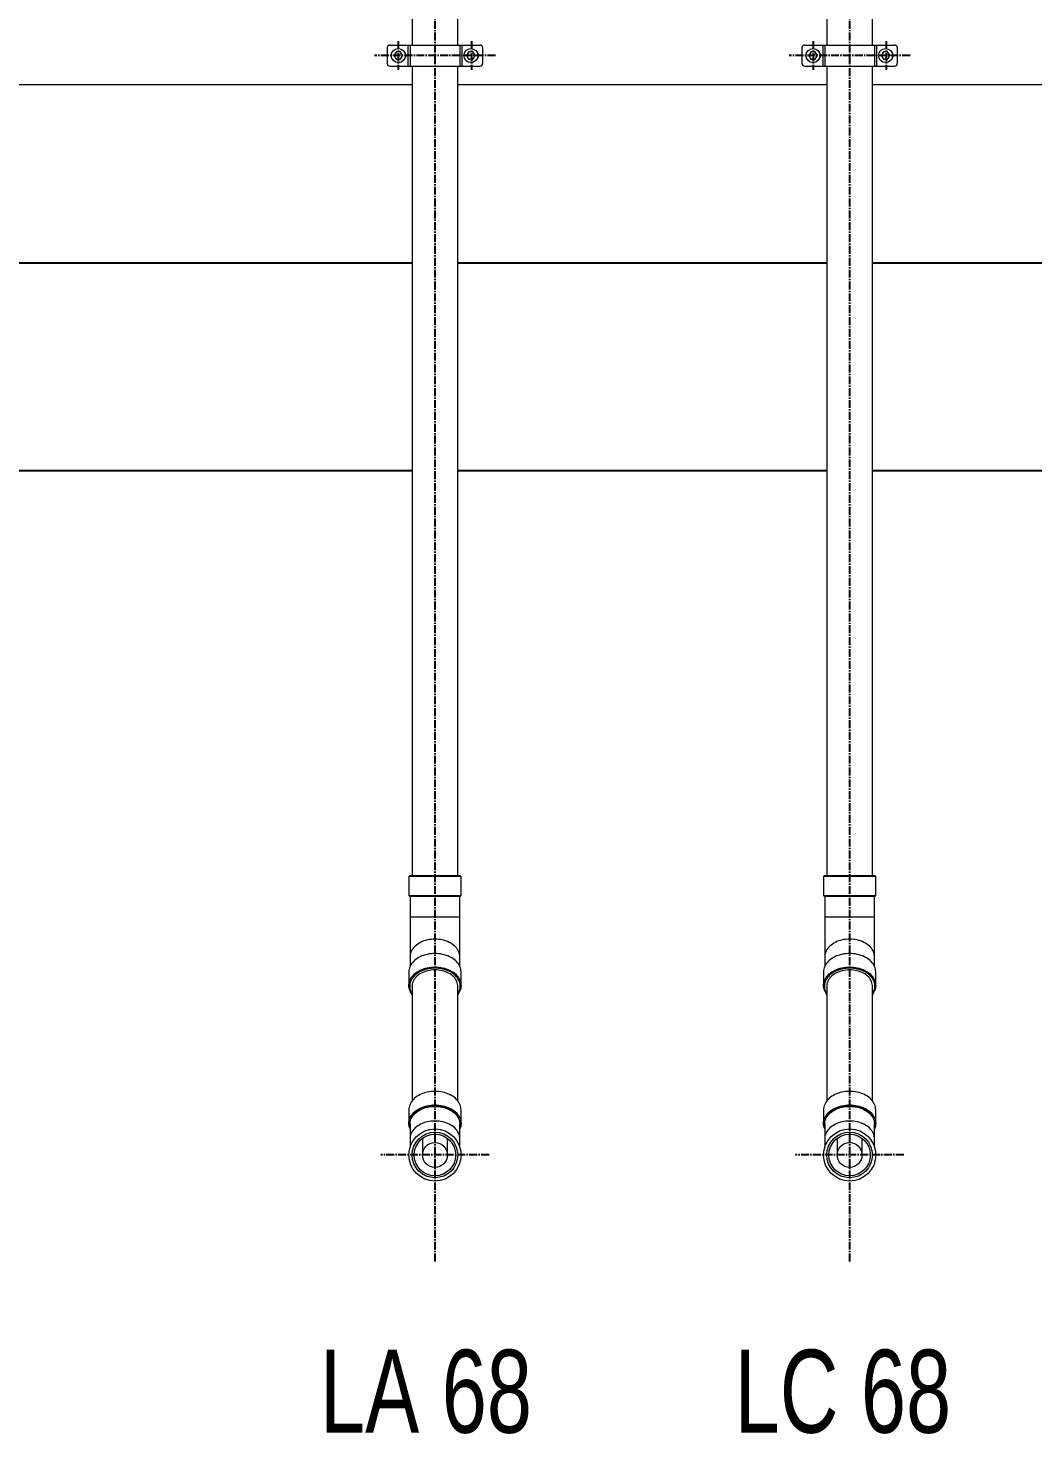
# Model space of a CAD drawing. Header units: millimetres. Extents: x 1587714 to 3094800, y -694377 to -413614.
# Drawn here: x 2029101 to 2031524, y -561553 to -558164 of the extents above; entities that cross this region are included whole.
import ezdxf

# ---------------------------------------------------------------- set-up
doc = ezdxf.new("R2010")
doc.units = ezdxf.units.MM
doc.linetypes.add('CENTER2', pattern=[28.575, 19.05, -3.175, 3.175, -3.175])
for name, color, linetype in [('0_EJES', 1, 'CENTER2'), ('Layer2', 2, 'Continuous'), ('M0_EQUIPOS', 7, 'Continuous'), ('M2_PLBULONES', 2, 'Continuous'), ('Textos catenaria', 7, 'Continuous')]:
    doc.layers.add(name, color=color, linetype=linetype)
doc.styles.add('ROMANS', font='arial.ttf', dxfattribs={"width": 0.7})

msp = doc.modelspace()

# ---------------------------------------------------------------- linework, layer by layer
at = {"color": 6, "linetype": 'Continuous', "ltscale": 0.05}
for p, q in [((2028056.6802, -558729.8222), (2030026.6801, -558729.8222)), ((2030136.6802, -558729.8222), (2031026.6801, -558729.8222)), ((2031137.082, -558729.8222), (2032792.082, -558729.8222))]:
    msp.add_line(p, q, dxfattribs=at)
at = {"layer": '0_EJES'}
for p, q in [((2030082.082, -561136.8825), (2030082.082, -551102.9118)), ((2031082.082, -561136.8825), (2031082.082, -551102.9118)), ((2029993.3541, -558195.4299), (2029993.3541, -558264.2143)), ((2030170.0061, -558195.4299), (2030170.0061, -558264.2143)), ((2030993.3541, -558195.4299), (2030993.3541, -558264.2143)), ((2031170.0061, -558195.4299), (2031170.0061, -558264.2143)), ((2030227.4554, -558229.8221), (2029935.9049, -558229.8221)), ((2031227.4554, -558229.8221), (2030935.9049, -558229.8221)), ((2030212.0734, -560880.2283), (2029951.2868, -560880.2283)), ((2031212.0734, -560880.2283), (2030951.2868, -560880.2283))]:
    msp.add_line(p, q, dxfattribs=at)
at = {"layer": 'Layer2', "color": 3, "linetype": 'Continuous'}
for p, q in [((2028056.6802, -559229.8222), (2030026.6801, -559229.8222)), ((2030136.6802, -559229.8222), (2031026.6801, -559229.8222)), ((2031137.082, -559229.8222), (2032792.082, -559229.8222))]:
    msp.add_line(p, q, dxfattribs=at)
at = {"layer": 'M0_EQUIPOS', "color": 7, "linetype": 'Continuous', "lineweight": 15}
for p, q in [((2030026.6801, -556255.2222), (2030026.6801, -558204.4223)), ((2030136.6802, -558204.4223), (2030136.6802, -556255.2222)), ((2031026.6801, -556255.2222), (2031026.6801, -558204.4223)), ((2031136.6802, -558204.4223), (2031136.6802, -556255.2222)), ((2030026.6801, -558255.2222), (2030026.6801, -560206.8223)), ((2030136.6802, -560206.8223), (2030136.6802, -558255.2222)), ((2031026.6801, -558255.2222), (2031026.6801, -560206.8223)), ((2031136.6802, -560206.8223), (2031136.6802, -558255.2222)), ((2030020.7801, -560206.8223), (2030018.7803, -560208.8221)), ((2030081.6799, -560208.8221), (2030018.7803, -560208.8221)), ((2030018.7803, -560208.8221), (2030018.7803, -560254.8221)), ((2030020.7801, -560206.8223), (2030081.6799, -560206.8223)), ((2030081.6799, -560206.8223), (2030142.5801, -560206.8223)), ((2030144.5799, -560208.8221), (2030081.6799, -560208.8221)), ((2030144.5799, -560208.8221), (2030142.5801, -560206.8223)), ((2030144.5799, -560254.8221), (2030144.5799, -560208.8221)), ((2031020.7801, -560206.8223), (2031018.7803, -560208.8221)), ((2031018.7803, -560208.8221), (2031018.7803, -560254.8221)), ((2031081.6799, -560208.8221), (2031018.7803, -560208.8221)), ((2031020.7801, -560206.8223), (2031081.6799, -560206.8223)), ((2031081.6799, -560206.8223), (2031142.5801, -560206.8223)), ((2031144.5799, -560208.8221), (2031081.6799, -560208.8221)), ((2031144.5799, -560208.8221), (2031142.5801, -560206.8223)), ((2031144.5799, -560254.8221), (2031144.5799, -560208.8221)), ((2030018.7803, -560254.8221), (2030144.5799, -560254.8221)), ((2030018.7803, -560254.8221), (2030020.7801, -560256.822)), ((2030142.5801, -560256.822), (2030020.7801, -560256.822)), ((2030021.7801, -560256.822), (2030021.7801, -560306.8222)), ((2030141.5802, -560306.8222), (2030141.5802, -560256.822)), ((2030142.5801, -560256.822), (2030144.5799, -560254.8221)), ((2031018.7803, -560254.8221), (2031020.7801, -560256.822)), ((2031018.7803, -560254.8221), (2031144.5799, -560254.8221)), ((2031142.5801, -560256.822), (2031020.7801, -560256.822)), ((2031021.7801, -560256.822), (2031021.7801, -560306.8222)), ((2031141.5802, -560306.8222), (2031141.5802, -560256.822)), ((2031142.5801, -560256.822), (2031144.5799, -560254.8221)), ((2030081.6799, -560306.8222), (2030021.7801, -560306.8222)), ((2030021.7801, -560306.8222), (2030021.7801, -560402.2816)), ((2030141.5802, -560306.8222), (2030081.6799, -560306.8222)), ((2030141.5802, -560402.2816), (2030141.5802, -560306.8222)), ((2031021.7801, -560306.8222), (2031021.7801, -560402.2816)), ((2031081.6799, -560306.8222), (2031021.7801, -560306.8222)), ((2031141.5802, -560306.8222), (2031081.6799, -560306.8222)), ((2031141.5802, -560402.2816), (2031141.5802, -560306.8222)), ((2030021.7801, -560402.2816), (2030021.7801, -560425.4793)), ((2030141.5802, -560425.4793), (2030141.5802, -560402.2816)), ((2031021.7801, -560402.2816), (2031021.7801, -560425.4793)), ((2031141.5802, -560425.4793), (2031141.5802, -560402.2816)), ((2030018.7803, -560439.051), (2030018.7803, -560471.578)), ((2030144.5799, -560471.578), (2030144.5799, -560439.051)), ((2031018.7803, -560439.051), (2031018.7803, -560471.578)), ((2031144.5799, -560471.578), (2031144.5799, -560439.051)), ((2030026.6801, -560472.9923), (2030026.6801, -560749.811)), ((2030136.6802, -560749.811), (2030136.6802, -560472.9923)), ((2031026.6801, -560472.9923), (2031026.6801, -560749.811)), ((2031136.6802, -560749.811), (2031136.6802, -560472.9923)), ((2030018.7803, -560771.3913), (2030018.7803, -560803.9182)), ((2030144.5799, -560803.9182), (2030144.5799, -560771.3913)), ((2031018.7803, -560771.3913), (2031018.7803, -560803.9182)), ((2031144.5799, -560803.9182), (2031144.5799, -560771.3913)), ((2030021.7801, -560805.3325), (2030021.7801, -560840.6876)), ((2030141.5802, -560840.6876), (2030141.5802, -560805.3325)), ((2031021.7801, -560805.3325), (2031021.7801, -560840.6876)), ((2031141.5802, -560840.6876), (2031141.5802, -560805.3325)), ((2030021.7801, -560840.6876), (2030021.7801, -560861.0347)), ((2030141.5802, -560861.0347), (2030141.5802, -560840.6876)), ((2031021.7801, -560840.6876), (2031021.7801, -560861.0347)), ((2031141.5802, -560861.0347), (2031141.5802, -560840.6876))]:
    msp.add_line(p, q, dxfattribs=at)
at = {"layer": 'M0_EQUIPOS', "linetype": 'Continuous', "lineweight": 15}
for p, q in [((2029966.6801, -558210.4221), (2029966.6801, -558249.2221)), ((2029972.6802, -558204.4221), (2030016.6803, -558204.4221)), ((2030016.6803, -558204.4221), (2030016.6803, -558255.2222)), ((2030016.6803, -558204.4221), (2030021.9203, -558204.4221)), ((2030021.9203, -558204.4221), (2030021.9203, -558255.2222)), ((2030021.9203, -558204.4221), (2030141.44, -558204.4221)), ((2030141.44, -558204.4221), (2030141.44, -558255.2222)), ((2030141.44, -558204.4221), (2030146.6799, -558204.4221)), ((2030146.6799, -558204.4221), (2030146.6799, -558255.2222)), ((2030146.6799, -558204.4221), (2030190.6801, -558204.4221)), ((2030196.6801, -558210.4221), (2030196.6801, -558249.2221)), ((2030966.6801, -558210.4221), (2030966.6801, -558249.2221)), ((2030972.6802, -558204.4221), (2031016.6803, -558204.4221)), ((2031016.6803, -558204.4221), (2031021.9203, -558204.4221)), ((2031016.6803, -558204.4221), (2031016.6803, -558255.2222)), ((2031021.9203, -558204.4221), (2031141.44, -558204.4221)), ((2031021.9203, -558204.4221), (2031021.9203, -558255.2222)), ((2031141.44, -558204.4221), (2031146.6799, -558204.4221)), ((2031141.44, -558204.4221), (2031141.44, -558255.2222)), ((2031146.6799, -558204.4221), (2031190.6801, -558204.4221)), ((2031146.6799, -558204.4221), (2031146.6799, -558255.2222)), ((2031196.6801, -558210.4221), (2031196.6801, -558249.2221)), ((2029972.6802, -558255.2222), (2030016.6803, -558255.2222)), ((2030016.6803, -558255.2222), (2030021.9203, -558255.2222)), ((2030021.9203, -558255.2222), (2030141.44, -558255.2222)), ((2030141.44, -558255.2222), (2030146.6799, -558255.2222)), ((2030146.6799, -558255.2222), (2030190.6801, -558255.2222)), ((2030972.6802, -558255.2222), (2031016.6803, -558255.2222)), ((2031016.6803, -558255.2222), (2031021.9203, -558255.2222)), ((2031021.9203, -558255.2222), (2031141.44, -558255.2222)), ((2031141.44, -558255.2222), (2031146.6799, -558255.2222)), ((2031146.6799, -558255.2222), (2031190.6801, -558255.2222)), ((2028057.9079, -558299.8223), (2030026.6801, -558299.8223)), ((2030136.6802, -558299.8223), (2031027.9078, -558299.8223)), ((2031137.082, -558299.822), (2033162.9082, -558299.822)), ((2030051.6801, -560840.6914), (2030051.6921, -560840.0944)), ((2030051.6801, -560840.1035), (2030051.6801, -560840.6914)), ((2030111.6682, -560840.0944), (2030111.6801, -560840.6914)), ((2030111.6801, -560840.6914), (2030111.6801, -560840.1035)), ((2031051.6801, -560840.6914), (2031051.6921, -560840.0944)), ((2031051.6801, -560840.1035), (2031051.6801, -560840.6914)), ((2031111.6682, -560840.0944), (2031111.6801, -560840.6914)), ((2031111.6801, -560840.6914), (2031111.6801, -560840.1035))]:
    msp.add_line(p, q, dxfattribs=at)
at = {"layer": 'M0_EQUIPOS', "color": 180, "linetype": 'Continuous', "lineweight": 15}
for p, q in [((2030051.6801, -560840.6914), (2030051.6801, -560880.2322)), ((2030111.6801, -560880.2322), (2030111.6801, -560840.6914)), ((2031051.6801, -560840.6914), (2031051.6801, -560880.2322)), ((2031111.6801, -560880.2322), (2031111.6801, -560840.6914))]:
    msp.add_line(p, q, dxfattribs=at)
at = {"layer": 'M0_EQUIPOS', "color": 7, "linetype": 'Continuous', "lineweight": 15, "flags": 128}
for points in [[(2030081.6799, -560359.9256), (2030077.0946, -560360.0501), (2030072.5365, -560360.422), (2030068.0318, -560361.04), (2030063.6073, -560361.8997), (2030059.2886, -560362.9964), (2030055.1015, -560364.324), (2030051.0703, -560365.8737), (2030047.2184, -560367.6375), (2030043.5691, -560369.6045), (2030040.1435, -560371.7636), (2030036.9616, -560374.101), (2030034.0419, -560376.6044), (2030031.4022, -560379.2585), (2030029.0571, -560382.0475), (2030027.021, -560384.9553), (2030025.3058, -560387.9646), (2030023.9215, -560391.0578), (2030022.8758, -560394.2174), (2030022.1754, -560397.4241), (2030021.8239, -560400.6594), (2030021.7801, -560402.2816)], [(2030141.5802, -560402.2816), (2030141.5363, -560400.6594), (2030141.1849, -560397.4241), (2030140.4844, -560394.2174), (2030139.4387, -560391.0578), (2030138.0544, -560387.9646), (2030136.3392, -560384.9553), (2030134.3032, -560382.0475), (2030131.9581, -560379.2585), (2030129.3183, -560376.6044), (2030126.3986, -560374.101), (2030123.2167, -560371.7636), (2030119.7911, -560369.6045), (2030116.1419, -560367.6375), (2030112.29, -560365.8737), (2030108.2588, -560364.324), (2030104.0717, -560362.9964), (2030099.753, -560361.8997), (2030095.3284, -560361.04), (2030090.8237, -560360.422), (2030086.2656, -560360.0501), (2030081.6799, -560359.9256)], [(2031081.6799, -560359.9256), (2031077.0946, -560360.0501), (2031072.5365, -560360.422), (2031068.0318, -560361.04), (2031063.6073, -560361.8997), (2031059.2886, -560362.9964), (2031055.1015, -560364.324), (2031051.0703, -560365.8737), (2031047.2184, -560367.6375), (2031043.5691, -560369.6045), (2031040.1435, -560371.7636), (2031036.9616, -560374.101), (2031034.0419, -560376.6044), (2031031.4022, -560379.2585), (2031029.0571, -560382.0475), (2031027.021, -560384.9553), (2031025.3058, -560387.9646), (2031023.9215, -560391.0578), (2031022.8758, -560394.2174), (2031022.1754, -560397.4241), (2031021.8239, -560400.6594), (2031021.7801, -560402.2816)], [(2031141.5802, -560402.2816), (2031141.5363, -560400.6594), (2031141.1849, -560397.4241), (2031140.4844, -560394.2174), (2031139.4387, -560391.0578), (2031138.0544, -560387.9646), (2031136.3392, -560384.9553), (2031134.3032, -560382.0475), (2031131.9581, -560379.2585), (2031129.3183, -560376.6044), (2031126.3986, -560374.101), (2031123.2167, -560371.7636), (2031119.7911, -560369.6045), (2031116.1419, -560367.6375), (2031112.29, -560365.8737), (2031108.2588, -560364.324), (2031104.0717, -560362.9964), (2031099.753, -560361.8997), (2031095.3284, -560361.04), (2031090.8237, -560360.422), (2031086.2656, -560360.0501), (2031081.6799, -560359.9256)], [(2030081.6799, -560394.574), (2030076.9797, -560394.6985), (2030072.3053, -560395.0709), (2030067.6838, -560395.6894), (2030063.14, -560396.55), (2030058.7001, -560397.6487), (2030054.3886, -560398.9786), (2030050.2301, -560400.5331), (2030046.2471, -560402.3026), (2030042.4624, -560404.2777), (2030038.8971, -560406.4473), (2030035.5712, -560408.799), (2030032.5027, -560411.3201), (2030029.7099, -560413.9961), (2030027.207, -560416.8128), (2030025.0092, -560419.7534), (2030023.1281, -560422.8018), (2030021.5746, -560425.9413), (2030020.3572, -560429.1543), (2030019.4827, -560432.422), (2030018.9558, -560435.7275), (2030018.7803, -560439.051)], [(2030144.5799, -560439.051), (2030144.404, -560435.7275), (2030143.8776, -560432.422), (2030143.003, -560429.1543), (2030141.7857, -560425.9413), (2030140.2321, -560422.8018), (2030138.351, -560419.7534), (2030136.1533, -560416.8128), (2030133.6504, -560413.9961), (2030130.8575, -560411.3201), (2030127.7891, -560408.799), (2030124.4631, -560406.4473), (2030120.8978, -560404.2777), (2030117.1132, -560402.3026), (2030113.1302, -560400.5331), (2030108.9712, -560398.9786), (2030104.6601, -560397.6487), (2030100.2203, -560396.55), (2030095.6765, -560395.6894), (2030091.055, -560395.0709), (2030086.3805, -560394.6985), (2030081.6799, -560394.574)], [(2031081.6799, -560394.574), (2031076.9797, -560394.6985), (2031072.3053, -560395.0709), (2031067.6838, -560395.6894), (2031063.14, -560396.55), (2031058.7001, -560397.6487), (2031054.3886, -560398.9786), (2031050.2301, -560400.5331), (2031046.2471, -560402.3026), (2031042.4624, -560404.2777), (2031038.8971, -560406.4473), (2031035.5712, -560408.799), (2031032.5027, -560411.3201), (2031029.7099, -560413.9961), (2031027.207, -560416.8128), (2031025.0092, -560419.7534), (2031023.1281, -560422.8018), (2031021.5746, -560425.9413), (2031020.3572, -560429.1543), (2031019.4827, -560432.422), (2031018.9558, -560435.7275), (2031018.7803, -560439.051)], [(2031144.5799, -560439.051), (2031144.404, -560435.7275), (2031143.8776, -560432.422), (2031143.003, -560429.1543), (2031141.7857, -560425.9413), (2031140.2321, -560422.8018), (2031138.351, -560419.7534), (2031136.1533, -560416.8128), (2031133.6504, -560413.9961), (2031130.8575, -560411.3201), (2031127.7891, -560408.799), (2031124.4631, -560406.4473), (2031120.8978, -560404.2777), (2031117.1132, -560402.3026), (2031113.1302, -560400.5331), (2031108.9712, -560398.9786), (2031104.6601, -560397.6487), (2031100.2203, -560396.55), (2031095.6765, -560395.6894), (2031091.055, -560395.0709), (2031086.3805, -560394.6985), (2031081.6799, -560394.574)], [(2030026.6801, -560493.1582), (2030025.0092, -560490.8761), (2030023.1281, -560487.8272), (2030021.5746, -560484.6877), (2030020.3572, -560481.4752), (2030019.4827, -560478.207), (2030018.9558, -560474.9015), (2030018.7803, -560471.578), (2030018.9558, -560468.2544), (2030019.4827, -560464.949), (2030020.3572, -560461.6808), (2030021.5746, -560458.4683), (2030023.1281, -560455.3288), (2030025.0092, -560452.2804), (2030027.207, -560449.3397), (2030029.7099, -560446.5231), (2030032.5027, -560443.847), (2030035.5712, -560441.326), (2030038.8971, -560438.9742), (2030042.4624, -560436.8046), (2030046.2471, -560434.8296), (2030050.2301, -560433.0596), (2030054.3886, -560431.5055), (2030058.7001, -560430.1756), (2030063.14, -560429.077), (2030067.6838, -560428.2163), (2030072.3053, -560427.5979), (2030076.9797, -560427.2255), (2030081.6799, -560427.101)], [(2030081.6799, -560429.9296), (2030077.0183, -560430.056), (2030072.3839, -560430.4341), (2030067.8039, -560431.0621), (2030063.3054, -560431.9361), (2030058.9147, -560433.0515), (2030054.6575, -560434.4009), (2030050.5591, -560435.9768), (2030046.6433, -560437.7698), (2030042.933, -560439.7696), (2030039.4502, -560441.9645), (2030036.2149, -560444.3415), (2030033.2466, -560446.8864), (2030030.5629, -560449.5848), (2030028.1788, -560452.4201), (2030026.1088, -560455.3765), (2030024.3645, -560458.4364), (2030022.9569, -560461.5816), (2030021.894, -560464.7935), (2030021.1821, -560468.0537), (2030020.825, -560471.3429), (2030020.825, -560474.6417), (2030021.1821, -560477.9309), (2030021.894, -560481.191), (2030022.9569, -560484.403), (2030024.3645, -560487.5482), (2030026.1088, -560490.6081), (2030026.6801, -560491.4831)], [(2030081.6799, -560434.1014), (2030077.2544, -560434.2273), (2030072.8574, -560434.605), (2030068.5177, -560435.2316), (2030064.2634, -560436.1027), (2030060.1221, -560437.2133), (2030056.1205, -560438.5561), (2030052.2843, -560440.122), (2030048.6394, -560441.9011), (2030045.2085, -560443.8819), (2030042.0142, -560446.0515), (2030039.0769, -560448.3961), (2030036.4161, -560450.8995), (2030034.0486, -560453.5469), (2030031.9901, -560456.3202), (2030030.2544, -560459.2012), (2030028.8516, -560462.1719), (2030027.7916, -560465.2132), (2030027.0811, -560468.3045), (2030026.7249, -560471.4264), (2030026.6801, -560472.9923)], [(2030081.6799, -560427.101), (2030086.3805, -560427.2255), (2030091.055, -560427.5979), (2030095.6765, -560428.2163), (2030100.2203, -560429.077), (2030104.6601, -560430.1756), (2030108.9712, -560431.5055), (2030113.1302, -560433.0596), (2030117.1132, -560434.8296), (2030120.8978, -560436.8046), (2030124.4631, -560438.9742), (2030127.7891, -560441.326), (2030130.8575, -560443.847), (2030133.6504, -560446.5231), (2030136.1533, -560449.3397), (2030138.351, -560452.2804), (2030140.2321, -560455.3288), (2030141.7857, -560458.4683), (2030143.003, -560461.6808), (2030143.8776, -560464.949), (2030144.404, -560468.2544), (2030144.5799, -560471.578), (2030144.404, -560474.9015), (2030143.8776, -560478.207), (2030143.003, -560481.4752), (2030141.7857, -560484.6877), (2030140.2321, -560487.8272), (2030138.351, -560490.8761), (2030136.6802, -560493.1582)], [(2030136.6802, -560491.4831), (2030137.2514, -560490.6081), (2030138.9957, -560487.5482), (2030140.4033, -560484.403), (2030141.4662, -560481.191), (2030142.1781, -560477.9309), (2030142.5353, -560474.6417), (2030142.5353, -560471.3429), (2030142.1781, -560468.0537), (2030141.4662, -560464.7935), (2030140.4033, -560461.5816), (2030138.9957, -560458.4364), (2030137.2514, -560455.3765), (2030135.1815, -560452.4201), (2030132.7973, -560449.5848), (2030130.1137, -560446.8864), (2030127.1453, -560444.3415), (2030123.91, -560441.9645), (2030120.4272, -560439.7696), (2030116.7169, -560437.7698), (2030112.8011, -560435.9768), (2030108.7027, -560434.4009), (2030104.4455, -560433.0515), (2030100.0548, -560431.9361), (2030095.5563, -560431.0621), (2030090.9763, -560430.4341), (2030086.3419, -560430.056), (2030081.6799, -560429.9296)], [(2030136.6802, -560472.9923), (2030136.6354, -560471.4264), (2030136.2792, -560468.3045), (2030135.5687, -560465.2132), (2030134.5087, -560462.1719), (2030133.1058, -560459.2012), (2030131.3696, -560456.3202), (2030129.3116, -560453.5469), (2030126.9441, -560450.8995), (2030124.2834, -560448.3961), (2030121.3461, -560446.0515), (2030118.1517, -560443.8819), (2030114.7209, -560441.9011), (2030111.0759, -560440.122), (2030107.2398, -560438.5561), (2030103.2382, -560437.2133), (2030099.0968, -560436.1027), (2030094.8425, -560435.2316), (2030090.5028, -560434.605), (2030086.1059, -560434.2273), (2030081.6799, -560434.1014)], [(2031026.6801, -560493.1582), (2031025.0092, -560490.8761), (2031023.1281, -560487.8272), (2031021.5746, -560484.6877), (2031020.3572, -560481.4752), (2031019.4827, -560478.207), (2031018.9558, -560474.9015), (2031018.7803, -560471.578), (2031018.9558, -560468.2544), (2031019.4827, -560464.949), (2031020.3572, -560461.6808), (2031021.5746, -560458.4683), (2031023.1281, -560455.3288), (2031025.0092, -560452.2804), (2031027.207, -560449.3397), (2031029.7099, -560446.5231), (2031032.5027, -560443.847), (2031035.5712, -560441.326), (2031038.8971, -560438.9742), (2031042.4624, -560436.8046), (2031046.2471, -560434.8296), (2031050.2301, -560433.0596), (2031054.3886, -560431.5055), (2031058.7001, -560430.1756), (2031063.14, -560429.077), (2031067.6838, -560428.2163), (2031072.3053, -560427.5979), (2031076.9797, -560427.2255), (2031081.6799, -560427.101)], [(2031081.6799, -560429.9296), (2031077.0183, -560430.056), (2031072.3839, -560430.4341), (2031067.8039, -560431.0621), (2031063.3054, -560431.9361), (2031058.9147, -560433.0515), (2031054.6575, -560434.4009), (2031050.5591, -560435.9768), (2031046.6433, -560437.7698), (2031042.933, -560439.7696), (2031039.4502, -560441.9645), (2031036.2149, -560444.3415), (2031033.2466, -560446.8864), (2031030.5629, -560449.5848), (2031028.1788, -560452.4201), (2031026.1088, -560455.3765), (2031024.3645, -560458.4364), (2031022.9569, -560461.5816), (2031021.894, -560464.7935), (2031021.1821, -560468.0537), (2031020.825, -560471.3429), (2031020.825, -560474.6417), (2031021.1821, -560477.9309), (2031021.894, -560481.191), (2031022.9569, -560484.403), (2031024.3645, -560487.5482), (2031026.1088, -560490.6081), (2031026.6801, -560491.4831)], [(2031081.6799, -560434.1014), (2031077.2544, -560434.2273), (2031072.8574, -560434.605), (2031068.5177, -560435.2316), (2031064.2634, -560436.1027), (2031060.1221, -560437.2133), (2031056.1205, -560438.5561), (2031052.2843, -560440.122), (2031048.6394, -560441.9011), (2031045.2085, -560443.8819), (2031042.0142, -560446.0515), (2031039.0769, -560448.3961), (2031036.4161, -560450.8995), (2031034.0486, -560453.5469), (2031031.9901, -560456.3202), (2031030.2544, -560459.2012), (2031028.8516, -560462.1719), (2031027.7916, -560465.2132), (2031027.0811, -560468.3045), (2031026.7249, -560471.4264), (2031026.6801, -560472.9923)], [(2031081.6799, -560427.101), (2031086.3805, -560427.2255), (2031091.055, -560427.5979), (2031095.6765, -560428.2163), (2031100.2203, -560429.077), (2031104.6601, -560430.1756), (2031108.9712, -560431.5055), (2031113.1302, -560433.0596), (2031117.1132, -560434.8296), (2031120.8978, -560436.8046), (2031124.4631, -560438.9742), (2031127.7891, -560441.326), (2031130.8575, -560443.847), (2031133.6504, -560446.5231), (2031136.1533, -560449.3397), (2031138.351, -560452.2804), (2031140.2321, -560455.3288), (2031141.7857, -560458.4683), (2031143.003, -560461.6808), (2031143.8776, -560464.949), (2031144.404, -560468.2544), (2031144.5799, -560471.578), (2031144.404, -560474.9015), (2031143.8776, -560478.207), (2031143.003, -560481.4752), (2031141.7857, -560484.6877), (2031140.2321, -560487.8272), (2031138.351, -560490.8761), (2031136.6802, -560493.1582)], [(2031136.6802, -560491.4831), (2031137.2514, -560490.6081), (2031138.9957, -560487.5482), (2031140.4033, -560484.403), (2031141.4662, -560481.191), (2031142.1781, -560477.9309), (2031142.5353, -560474.6417), (2031142.5353, -560471.3429), (2031142.1781, -560468.0537), (2031141.4662, -560464.7935), (2031140.4033, -560461.5816), (2031138.9957, -560458.4364), (2031137.2514, -560455.3765), (2031135.1815, -560452.4201), (2031132.7973, -560449.5848), (2031130.1137, -560446.8864), (2031127.1453, -560444.3415), (2031123.91, -560441.9645), (2031120.4272, -560439.7696), (2031116.7169, -560437.7698), (2031112.8011, -560435.9768), (2031108.7027, -560434.4009), (2031104.4455, -560433.0515), (2031100.0548, -560431.9361), (2031095.5563, -560431.0621), (2031090.9763, -560430.4341), (2031086.3419, -560430.056), (2031081.6799, -560429.9296)], [(2031136.6802, -560472.9923), (2031136.6354, -560471.4264), (2031136.2792, -560468.3045), (2031135.5687, -560465.2132), (2031134.5087, -560462.1719), (2031133.1058, -560459.2012), (2031131.3696, -560456.3202), (2031129.3116, -560453.5469), (2031126.9441, -560450.8995), (2031124.2834, -560448.3961), (2031121.3461, -560446.0515), (2031118.1517, -560443.8819), (2031114.7209, -560441.9011), (2031111.0759, -560440.122), (2031107.2398, -560438.5561), (2031103.2382, -560437.2133), (2031099.0968, -560436.1027), (2031094.8425, -560435.2316), (2031090.5028, -560434.605), (2031086.1059, -560434.2273), (2031081.6799, -560434.1014)], [(2030081.6799, -560726.9143), (2030076.9797, -560727.0387), (2030072.3053, -560727.4111), (2030067.6838, -560728.0296), (2030063.14, -560728.8903), (2030058.7001, -560729.9889), (2030054.3886, -560731.3188), (2030050.2301, -560732.8728), (2030046.2471, -560734.6428), (2030042.4624, -560736.6179), (2030038.8971, -560738.7875), (2030035.5712, -560741.1393), (2030032.5027, -560743.6603), (2030029.7099, -560746.3363), (2030027.207, -560749.153), (2030025.0092, -560752.0937), (2030023.1281, -560755.1421), (2030021.5746, -560758.2816), (2030020.3572, -560761.494), (2030019.4827, -560764.7623), (2030018.9558, -560768.0677), (2030018.7803, -560771.3913)], [(2030144.5799, -560771.3913), (2030144.404, -560768.0677), (2030143.8776, -560764.7623), (2030143.003, -560761.494), (2030141.7857, -560758.2816), (2030140.2321, -560755.1421), (2030138.351, -560752.0937), (2030136.1533, -560749.153), (2030133.6504, -560746.3363), (2030130.8575, -560743.6603), (2030127.7891, -560741.1393), (2030124.4631, -560738.7875), (2030120.8978, -560736.6179), (2030117.1132, -560734.6428), (2030113.1302, -560732.8728), (2030108.9712, -560731.3188), (2030104.6601, -560729.9889), (2030100.2203, -560728.8903), (2030095.6765, -560728.0296), (2030091.055, -560727.4111), (2030086.3805, -560727.0387), (2030081.6799, -560726.9143)], [(2031081.6799, -560726.9143), (2031076.9797, -560727.0387), (2031072.3053, -560727.4111), (2031067.6838, -560728.0296), (2031063.14, -560728.8903), (2031058.7001, -560729.9889), (2031054.3886, -560731.3188), (2031050.2301, -560732.8728), (2031046.2471, -560734.6428), (2031042.4624, -560736.6179), (2031038.8971, -560738.7875), (2031035.5712, -560741.1393), (2031032.5027, -560743.6603), (2031029.7099, -560746.3363), (2031027.207, -560749.153), (2031025.0092, -560752.0937), (2031023.1281, -560755.1421), (2031021.5746, -560758.2816), (2031020.3572, -560761.494), (2031019.4827, -560764.7623), (2031018.9558, -560768.0677), (2031018.7803, -560771.3913)], [(2031144.5799, -560771.3913), (2031144.404, -560768.0677), (2031143.8776, -560764.7623), (2031143.003, -560761.494), (2031141.7857, -560758.2816), (2031140.2321, -560755.1421), (2031138.351, -560752.0937), (2031136.1533, -560749.153), (2031133.6504, -560746.3363), (2031130.8575, -560743.6603), (2031127.7891, -560741.1393), (2031124.4631, -560738.7875), (2031120.8978, -560736.6179), (2031117.1132, -560734.6428), (2031113.1302, -560732.8728), (2031108.9712, -560731.3188), (2031104.6601, -560729.9889), (2031100.2203, -560728.8903), (2031095.6765, -560728.0296), (2031091.055, -560727.4111), (2031086.3805, -560727.0387), (2031081.6799, -560726.9143)], [(2030021.7801, -560817.4904), (2030021.5746, -560817.0279), (2030020.3572, -560813.8155), (2030019.4827, -560810.5472), (2030018.9558, -560807.2418), (2030018.7803, -560803.9182), (2030018.9558, -560800.5942), (2030019.4827, -560797.2892), (2030020.3572, -560794.021), (2030021.5746, -560790.8085), (2030023.1281, -560787.669), (2030025.0092, -560784.6202), (2030027.207, -560781.6795), (2030029.7099, -560778.8633), (2030032.5027, -560776.1873), (2030035.5712, -560773.6662), (2030038.8971, -560771.314), (2030042.4624, -560769.1449), (2030046.2471, -560767.1693), (2030050.2301, -560765.3998), (2030054.3886, -560763.8458), (2030058.7001, -560762.5159), (2030063.14, -560761.4173), (2030067.6838, -560760.5561), (2030072.3053, -560759.9381), (2030076.9797, -560759.5657), (2030081.6799, -560759.4412), (2030086.3805, -560759.5657), (2030091.055, -560759.9381), (2030095.6765, -560760.5561), (2030100.2203, -560761.4173), (2030104.6601, -560762.5159), (2030108.9712, -560763.8458), (2030113.1302, -560765.3998), (2030117.1132, -560767.1693), (2030120.8978, -560769.1449), (2030124.4631, -560771.314), (2030127.7891, -560773.6662), (2030130.8575, -560776.1873), (2030133.6504, -560778.8633), (2030136.1533, -560781.6795), (2030138.351, -560784.6202), (2030140.2321, -560787.669), (2030141.7857, -560790.8085), (2030143.003, -560794.021), (2030143.8776, -560797.2892), (2030144.404, -560800.5942), (2030144.5799, -560803.9182), (2030144.404, -560807.2418), (2030143.8776, -560810.5472), (2030143.003, -560813.8155), (2030141.7857, -560817.0279), (2030141.5802, -560817.4904)], [(2030141.5802, -560813.104), (2030142.1781, -560810.2711), (2030142.5353, -560806.9819), (2030142.5353, -560803.6831), (2030142.1781, -560800.3939), (2030141.4662, -560797.1338), (2030140.4033, -560793.9213), (2030138.9957, -560790.7766), (2030137.2514, -560787.7167), (2030135.1815, -560784.7603), (2030132.7973, -560781.9251), (2030130.1137, -560779.2266), (2030127.1453, -560776.6818), (2030123.91, -560774.3047), (2030120.4272, -560772.1099), (2030116.7169, -560770.11), (2030112.8011, -560768.3171), (2030108.7027, -560766.7411), (2030104.4455, -560765.3917), (2030100.0548, -560764.2764), (2030095.5563, -560763.4023), (2030090.9763, -560762.7743), (2030086.3419, -560762.3957), (2030081.6799, -560762.2698), (2030077.0183, -560762.3957), (2030072.3839, -560762.7743), (2030067.8039, -560763.4023), (2030063.3054, -560764.2764), (2030058.9147, -560765.3917), (2030054.6575, -560766.7411), (2030050.5591, -560768.3171), (2030046.6433, -560770.11), (2030042.933, -560772.1099), (2030039.4502, -560774.3047), (2030036.2149, -560776.6818), (2030033.2466, -560779.2266), (2030030.5629, -560781.9251), (2030028.1788, -560784.7603), (2030026.1088, -560787.7167), (2030024.3645, -560790.7766), (2030022.9569, -560793.9213), (2030021.894, -560797.1338), (2030021.1821, -560800.3939), (2030020.825, -560803.6831), (2030020.825, -560806.9819), (2030021.1821, -560810.2711), (2030021.7801, -560813.104)], [(2030021.7801, -560805.3325), (2030021.8239, -560803.7098), (2030022.1754, -560800.475), (2030022.8758, -560797.2683), (2030023.9215, -560794.1087), (2030025.3058, -560791.0155), (2030027.021, -560788.0062), (2030029.0571, -560785.0984), (2030031.4022, -560782.3094), (2030034.0419, -560779.6553), (2030036.9616, -560777.1519), (2030040.1435, -560774.814), (2030043.5691, -560772.6554), (2030047.2184, -560770.6884), (2030051.0703, -560768.9246), (2030055.1015, -560767.3749), (2030059.2886, -560766.0473), (2030063.6073, -560764.9506), (2030068.0318, -560764.0909), (2030072.5365, -560763.4729), (2030077.0946, -560763.101), (2030081.6799, -560762.9765), (2030086.2656, -560763.101), (2030090.8237, -560763.4729), (2030095.3284, -560764.0909), (2030099.753, -560764.9506), (2030104.0717, -560766.0473), (2030108.2588, -560767.3749), (2030112.29, -560768.9246), (2030116.1419, -560770.6884), (2030119.7911, -560772.6554), (2030123.2167, -560774.814), (2030126.3986, -560777.1519), (2030129.3183, -560779.6553), (2030131.9581, -560782.3094), (2030134.3032, -560785.0984), (2030136.3392, -560788.0062), (2030138.0544, -560791.0155), (2030139.4387, -560794.1087), (2030140.4844, -560797.2683), (2030141.1849, -560800.475), (2030141.5363, -560803.7098), (2030141.5802, -560805.3325)], [(2031021.7801, -560817.4904), (2031021.5746, -560817.0279), (2031020.3572, -560813.8155), (2031019.4827, -560810.5472), (2031018.9558, -560807.2418), (2031018.7803, -560803.9182), (2031018.9558, -560800.5942), (2031019.4827, -560797.2892), (2031020.3572, -560794.021), (2031021.5746, -560790.8085), (2031023.1281, -560787.669), (2031025.0092, -560784.6202), (2031027.207, -560781.6795), (2031029.7099, -560778.8633), (2031032.5027, -560776.1873), (2031035.5712, -560773.6662), (2031038.8971, -560771.314), (2031042.4624, -560769.1449), (2031046.2471, -560767.1693), (2031050.2301, -560765.3998), (2031054.3886, -560763.8458), (2031058.7001, -560762.5159), (2031063.14, -560761.4173), (2031067.6838, -560760.5561), (2031072.3053, -560759.9381), (2031076.9797, -560759.5657), (2031081.6799, -560759.4412), (2031086.3805, -560759.5657), (2031091.055, -560759.9381), (2031095.6765, -560760.5561), (2031100.2203, -560761.4173), (2031104.6601, -560762.5159), (2031108.9712, -560763.8458), (2031113.1302, -560765.3998), (2031117.1132, -560767.1693), (2031120.8978, -560769.1449), (2031124.4631, -560771.314), (2031127.7891, -560773.6662), (2031130.8575, -560776.1873), (2031133.6504, -560778.8633), (2031136.1533, -560781.6795), (2031138.351, -560784.6202), (2031140.2321, -560787.669), (2031141.7857, -560790.8085), (2031143.003, -560794.021), (2031143.8776, -560797.2892), (2031144.404, -560800.5942), (2031144.5799, -560803.9182), (2031144.404, -560807.2418), (2031143.8776, -560810.5472), (2031143.003, -560813.8155), (2031141.7857, -560817.0279), (2031141.5802, -560817.4904)], [(2031141.5802, -560813.104), (2031142.1781, -560810.2711), (2031142.5353, -560806.9819), (2031142.5353, -560803.6831), (2031142.1781, -560800.3939), (2031141.4662, -560797.1338), (2031140.4033, -560793.9213), (2031138.9957, -560790.7766), (2031137.2514, -560787.7167), (2031135.1815, -560784.7603), (2031132.7973, -560781.9251), (2031130.1137, -560779.2266), (2031127.1453, -560776.6818), (2031123.91, -560774.3047), (2031120.4272, -560772.1099), (2031116.7169, -560770.11), (2031112.8011, -560768.3171), (2031108.7027, -560766.7411), (2031104.4455, -560765.3917), (2031100.0548, -560764.2764), (2031095.5563, -560763.4023), (2031090.9763, -560762.7743), (2031086.3419, -560762.3957), (2031081.6799, -560762.2698), (2031077.0183, -560762.3957), (2031072.3839, -560762.7743), (2031067.8039, -560763.4023), (2031063.3054, -560764.2764), (2031058.9147, -560765.3917), (2031054.6575, -560766.7411), (2031050.5591, -560768.3171), (2031046.6433, -560770.11), (2031042.933, -560772.1099), (2031039.4502, -560774.3047), (2031036.2149, -560776.6818), (2031033.2466, -560779.2266), (2031030.5629, -560781.9251), (2031028.1788, -560784.7603), (2031026.1088, -560787.7167), (2031024.3645, -560790.7766), (2031022.9569, -560793.9213), (2031021.894, -560797.1338), (2031021.1821, -560800.3939), (2031020.825, -560803.6831), (2031020.825, -560806.9819), (2031021.1821, -560810.2711), (2031021.7801, -560813.104)], [(2031021.7801, -560805.3325), (2031021.8239, -560803.7098), (2031022.1754, -560800.475), (2031022.8758, -560797.2683), (2031023.9215, -560794.1087), (2031025.3058, -560791.0155), (2031027.021, -560788.0062), (2031029.0571, -560785.0984), (2031031.4022, -560782.3094), (2031034.0419, -560779.6553), (2031036.9616, -560777.1519), (2031040.1435, -560774.814), (2031043.5691, -560772.6554), (2031047.2184, -560770.6884), (2031051.0703, -560768.9246), (2031055.1015, -560767.3749), (2031059.2886, -560766.0473), (2031063.6073, -560764.9506), (2031068.0318, -560764.0909), (2031072.5365, -560763.4729), (2031077.0946, -560763.101), (2031081.6799, -560762.9765), (2031086.2656, -560763.101), (2031090.8237, -560763.4729), (2031095.3284, -560764.0909), (2031099.753, -560764.9506), (2031104.0717, -560766.0473), (2031108.2588, -560767.3749), (2031112.29, -560768.9246), (2031116.1419, -560770.6884), (2031119.7911, -560772.6554), (2031123.2167, -560774.814), (2031126.3986, -560777.1519), (2031129.3183, -560779.6553), (2031131.9581, -560782.3094), (2031134.3032, -560785.0984), (2031136.3392, -560788.0062), (2031138.0544, -560791.0155), (2031139.4387, -560794.1087), (2031140.4844, -560797.2683), (2031141.1849, -560800.475), (2031141.5363, -560803.7098), (2031141.5802, -560805.3325)], [(2030081.6799, -560798.3321), (2030077.0946, -560798.4565), (2030072.5365, -560798.8285), (2030068.0318, -560799.446), (2030063.6073, -560800.3062), (2030059.2886, -560801.4029), (2030055.1015, -560802.7299), (2030051.0703, -560804.2801), (2030047.2184, -560806.044), (2030043.5691, -560808.0109), (2030040.1435, -560810.1696), (2030036.9616, -560812.5075), (2030034.0419, -560815.0104), (2030031.4022, -560817.6645), (2030029.0571, -560820.4535), (2030027.021, -560823.3613), (2030025.3058, -560826.3706), (2030023.9215, -560829.4643), (2030022.8758, -560832.6238), (2030022.1754, -560835.8301), (2030021.8239, -560839.0654), (2030021.7801, -560840.6876)], [(2030141.5802, -560840.6876), (2030141.5363, -560839.0654), (2030141.1849, -560835.8301), (2030140.4844, -560832.6238), (2030139.4387, -560829.4643), (2030138.0544, -560826.3706), (2030136.3392, -560823.3613), (2030134.3032, -560820.4535), (2030131.9581, -560817.6645), (2030129.3183, -560815.0104), (2030126.3986, -560812.5075), (2030123.2167, -560810.1696), (2030119.7911, -560808.0109), (2030116.1419, -560806.044), (2030112.29, -560804.2801), (2030108.2588, -560802.7299), (2030104.0717, -560801.4029), (2030099.753, -560800.3062), (2030095.3284, -560799.446), (2030090.8237, -560798.8285), (2030086.2656, -560798.4565), (2030081.6799, -560798.3321)], [(2031081.6799, -560798.3321), (2031077.0946, -560798.4565), (2031072.5365, -560798.8285), (2031068.0318, -560799.446), (2031063.6073, -560800.3062), (2031059.2886, -560801.4029), (2031055.1015, -560802.7299), (2031051.0703, -560804.2801), (2031047.2184, -560806.044), (2031043.5691, -560808.0109), (2031040.1435, -560810.1696), (2031036.9616, -560812.5075), (2031034.0419, -560815.0104), (2031031.4022, -560817.6645), (2031029.0571, -560820.4535), (2031027.021, -560823.3613), (2031025.3058, -560826.3706), (2031023.9215, -560829.4643), (2031022.8758, -560832.6238), (2031022.1754, -560835.8301), (2031021.8239, -560839.0654), (2031021.7801, -560840.6876)], [(2031141.5802, -560840.6876), (2031141.5363, -560839.0654), (2031141.1849, -560835.8301), (2031140.4844, -560832.6238), (2031139.4387, -560829.4643), (2031138.0544, -560826.3706), (2031136.3392, -560823.3613), (2031134.3032, -560820.4535), (2031131.9581, -560817.6645), (2031129.3183, -560815.0104), (2031126.3986, -560812.5075), (2031123.2167, -560810.1696), (2031119.7911, -560808.0109), (2031116.1419, -560806.044), (2031112.29, -560804.2801), (2031108.2588, -560802.7299), (2031104.0717, -560801.4029), (2031099.753, -560800.3062), (2031095.3284, -560799.446), (2031090.8237, -560798.8285), (2031086.2656, -560798.4565), (2031081.6799, -560798.3321)]]:
    msp.add_lwpolyline(points, dxfattribs=at)
at = {"layer": 'M0_EQUIPOS', "color": 7, "linetype": 'Continuous', "lineweight": 15}
for centre, radius in [((2030081.6801, -560880.2283), 62.9), ((2031081.6801, -560880.2283), 62.9), ((2030081.6801, -560880.2283), 55), ((2030081.6801, -560880.2283), 50.1), ((2031081.6801, -560880.2283), 55), ((2031081.6801, -560880.2283), 50.1)]:
    msp.add_circle(centre, radius, dxfattribs=at)
at = {"layer": 'M0_EQUIPOS', "color": 180, "linetype": 'Continuous', "lineweight": 15}
for centre in [(2030081.6801, -560880.2321), (2031081.6801, -560880.2321)]:
    msp.add_circle(centre, 30, dxfattribs=at)
at = {"layer": 'M0_EQUIPOS', "linetype": 'Continuous', "lineweight": 15}
for centre, radius, start, end in [((2029972.6801, -558210.4221), 6, 90, 180), ((2030190.6801, -558210.4221), 6, 0, 90), ((2030972.6801, -558210.4221), 6, 90, 180), ((2031190.6801, -558210.4221), 6, 0, 90), ((2030005.1801, -558229.8221), 7, 307.2199974, 52.7800032), ((2030180.1801, -558229.8221), 7, 307.2200283, 52.7799726), ((2031005.1801, -558229.8221), 7, 307.2199974, 52.7800032), ((2031180.1801, -558229.8221), 7, 307.2200283, 52.7799726), ((2029972.6801, -558249.2221), 6, 180, 270), ((2030190.6801, -558249.2221), 6, 270, 0), ((2030972.6801, -558249.2221), 6, 180, 270), ((2031190.6801, -558249.2221), 6, 270, 0)]:
    msp.add_arc(centre, radius, start, end, dxfattribs=at)
at = {"layer": 'M2_PLBULONES', "linetype": 'Continuous', "lineweight": 15}
for centre in [(2029993.3541, -558229.8221), (2030168.3541, -558229.8221), (2030993.3541, -558229.8221), (2031168.3541, -558229.8221)]:
    msp.add_circle(centre, 17, dxfattribs=at)
for centre, radius, start, end in [((2029983.1801, -558229.8221), 7, 163.3860543, 196.6139457), ((2029993.3541, -558229.8221), 9, 150, 210), ((2029993.3541, -558229.8221), 9, 90, 150), ((2029993.3541, -558229.8221), 9, 210, 270), ((2029993.3541, -558229.8221), 9, 30, 90), ((2029993.3541, -558229.8221), 9, 270, 330), ((2029993.3541, -558229.8221), 9, 330, 30), ((2030168.3541, -558229.8221), 9, 150, 210), ((2030168.3541, -558229.8221), 9, 90, 150), ((2030168.3541, -558229.8221), 9, 210, 270), ((2030168.3541, -558229.8221), 9, 30, 90), ((2030168.3541, -558229.8221), 9, 270, 330), ((2030168.3541, -558229.8221), 9, 330, 30), ((2030983.1801, -558229.8221), 7, 163.3860543, 196.6139457), ((2030993.3541, -558229.8221), 9, 150, 210), ((2030993.3541, -558229.8221), 9, 90, 150), ((2030993.3541, -558229.8221), 9, 210, 270), ((2030993.3541, -558229.8221), 9, 30, 90), ((2030993.3541, -558229.8221), 9, 270, 330), ((2030993.3541, -558229.8221), 9, 330, 30), ((2031168.3541, -558229.8221), 9, 150, 210), ((2031168.3541, -558229.8221), 9, 90, 150), ((2031168.3541, -558229.8221), 9, 210, 270), ((2031168.3541, -558229.8221), 9, 30, 90), ((2031168.3541, -558229.8221), 9, 270, 330), ((2031168.3541, -558229.8221), 9, 330, 30)]:
    msp.add_arc(centre, radius, start, end, dxfattribs=at)
for points, knots in [([(2029985.56, -558225.3221), (2029984.8533, -558226.5465), (2029983.974, -558228.07), (2029983.1279, -558229.5345), (2029982.9617, -558229.822)], [0, 0, 0, 0, 0.803639373, 1, 1, 1, 1]), ([(2029982.9617, -558229.822), (2029983.3838, -558230.5529), (2029984.2355, -558232.028), (2029985.1159, -558233.5529), (2029985.56, -558234.3222)], [0, 0, 0, 0, 0.495497852, 1, 1, 1, 1]), ([(2029988.1578, -558220.8222), (2029987.4895, -558221.9795), (2029986.6323, -558223.464), (2029985.7536, -558224.9866), (2029985.56, -558225.3221)], [0, 0, 0, 0, 0.779642604, 1, 1, 1, 1]), ([(2029985.56, -558234.3222), (2029985.6215, -558234.4288), (2029986.0875, -558235.2368), (2029986.9674, -558236.7593), (2029987.7586, -558238.1303), (2029988.1578, -558238.8221)], [0, 0, 0, 0, 0.070064419, 0.530800912, 1, 1, 1, 1]), ([(2029993.3539, -558220.8222), (2029993.2309, -558220.8222), (2029992.2982, -558220.8222), (2029990.5396, -558220.8222), (2029988.9565, -558220.8222), (2029988.1578, -558220.8222)], [0, 0, 0, 0, 0.0700079232, 0.5307899473, 1, 1, 1, 1]), ([(2029988.1578, -558238.8221), (2029989.0017, -558238.8221), (2029990.7049, -558238.8221), (2029992.4656, -558238.8221), (2029993.3539, -558238.8221)], [0, 0, 0, 0, 0.495480604, 1, 1, 1, 1]), ([(2029998.5505, -558220.8222), (2029997.7066, -558220.8222), (2029996.0032, -558220.8222), (2029994.2424, -558220.8222), (2029993.3539, -558220.8222)], [0, 0, 0, 0, 0.495435941, 1, 1, 1, 1]), ([(2029993.3539, -558238.8221), (2029993.4771, -558238.8221), (2029994.4098, -558238.8221), (2029996.1685, -558238.8221), (2029997.7516, -558238.8221), (2029998.5505, -558238.8221)], [0, 0, 0, 0, 0.070092155, 0.530743396, 1, 1, 1, 1]), ([(2030001.1483, -558225.3221), (2030001.0868, -558225.2155), (2030000.6208, -558224.4075), (2029999.7409, -558222.8849), (2029998.9497, -558221.5139), (2029998.5505, -558220.8222)], [0, 0, 0, 0, 0.070064419, 0.530800912, 1, 1, 1, 1]), ([(2029998.5505, -558238.8221), (2029998.7165, -558238.5345), (2029999.5619, -558237.0697), (2030000.4414, -558235.5464), (2030001.1483, -558234.3222)], [0, 0, 0, 0, 0.196325462, 1, 1, 1, 1]), ([(2030003.7466, -558229.822), (2030003.3245, -558229.0912), (2030002.4727, -558227.6163), (2030001.5924, -558226.0914), (2030001.1483, -558225.3221)], [0, 0, 0, 0, 0.495478591, 1, 1, 1, 1]), ([(2030001.1483, -558234.3222), (2030001.3421, -558233.9867), (2030002.2215, -558232.4643), (2030003.0784, -558230.9796), (2030003.7466, -558229.822)], [0, 0, 0, 0, 0.220384168, 1, 1, 1, 1]), ([(2030160.5597, -558225.3221), (2030159.8528, -558226.5464), (2030158.9733, -558228.0697), (2030158.1279, -558229.5344), (2030157.9619, -558229.822)], [0, 0, 0, 0, 0.803674538, 1, 1, 1, 1]), ([(2030157.9619, -558229.822), (2030158.3838, -558230.5529), (2030159.2352, -558232.0281), (2030160.1155, -558233.5529), (2030160.5597, -558234.3222)], [0, 0, 0, 0, 0.495475611, 1, 1, 1, 1]), ([(2030163.158, -558220.8222), (2030162.4899, -558221.9796), (2030161.6328, -558223.4643), (2030160.7535, -558224.9866), (2030160.5597, -558225.3221)], [0, 0, 0, 0, 0.779607343, 1, 1, 1, 1]), ([(2030160.5597, -558234.3222), (2030160.6214, -558234.4288), (2030161.0883, -558235.2362), (2030161.9667, -558236.7598), (2030162.7585, -558238.1305), (2030163.158, -558238.8221)], [0, 0, 0, 0, 0.0701065437, 0.5307776383, 1, 1, 1, 1]), ([(2030168.3541, -558220.8222), (2030168.2309, -558220.8222), (2030167.2982, -558220.8222), (2030165.5396, -558220.8222), (2030163.9567, -558220.8222), (2030163.158, -558220.8222)], [0, 0, 0, 0, 0.07009833, 0.53079015, 1, 1, 1, 1]), ([(2030163.158, -558238.8221), (2030164.0019, -558238.8221), (2030165.7051, -558238.8221), (2030167.4658, -558238.8221), (2030168.3541, -558238.8221)], [0, 0, 0, 0, 0.495480604, 1, 1, 1, 1]), ([(2030173.5502, -558220.8222), (2030172.7063, -558220.8222), (2030171.0031, -558220.8222), (2030169.2424, -558220.8222), (2030168.3541, -558220.8222)], [0, 0, 0, 0, 0.495480604, 1, 1, 1, 1]), ([(2030168.3541, -558238.8221), (2030168.4773, -558238.8221), (2030169.41, -558238.8221), (2030171.1686, -558238.8221), (2030172.7515, -558238.8221), (2030173.5502, -558238.8221)], [0, 0, 0, 0, 0.07009833, 0.53079015, 1, 1, 1, 1]), ([(2030176.1485, -558225.3221), (2030176.0868, -558225.2155), (2030175.6199, -558224.4081), (2030174.7415, -558222.8845), (2030173.9497, -558221.5138), (2030173.5502, -558220.8222)], [0, 0, 0, 0, 0.0701065437, 0.5307776383, 1, 1, 1, 1]), ([(2030173.5502, -558238.8221), (2030173.7163, -558238.5345), (2030174.5625, -558237.07), (2030175.4418, -558235.5465), (2030176.1485, -558234.3222)], [0, 0, 0, 0, 0.196360627, 1, 1, 1, 1]), ([(2030178.7463, -558229.822), (2030178.3244, -558229.0912), (2030177.4729, -558227.6162), (2030176.5926, -558226.0914), (2030176.1485, -558225.3221)], [0, 0, 0, 0, 0.495456346, 1, 1, 1, 1]), ([(2030176.1485, -558234.3222), (2030176.3421, -558233.9867), (2030177.2208, -558232.464), (2030178.078, -558230.9795), (2030178.7463, -558229.822)], [0, 0, 0, 0, 0.220348909, 1, 1, 1, 1]), ([(2030985.56, -558225.3221), (2030984.8533, -558226.5465), (2030983.974, -558228.07), (2030983.1279, -558229.5345), (2030982.9617, -558229.822)], [0, 0, 0, 0, 0.803639373, 1, 1, 1, 1]), ([(2030982.9617, -558229.822), (2030983.3838, -558230.5529), (2030984.2355, -558232.028), (2030985.1159, -558233.5529), (2030985.56, -558234.3222)], [0, 0, 0, 0, 0.495497852, 1, 1, 1, 1]), ([(2030988.1578, -558220.8222), (2030987.4895, -558221.9795), (2030986.6323, -558223.464), (2030985.7536, -558224.9866), (2030985.56, -558225.3221)], [0, 0, 0, 0, 0.779642604, 1, 1, 1, 1]), ([(2030985.56, -558234.3222), (2030985.6215, -558234.4288), (2030986.0875, -558235.2368), (2030986.9674, -558236.7593), (2030987.7586, -558238.1303), (2030988.1578, -558238.8221)], [0, 0, 0, 0, 0.070064419, 0.530800912, 1, 1, 1, 1]), ([(2030993.3539, -558220.8222), (2030993.2309, -558220.8222), (2030992.2982, -558220.8222), (2030990.5396, -558220.8222), (2030988.9565, -558220.8222), (2030988.1578, -558220.8222)], [0, 0, 0, 0, 0.0700079232, 0.5307899473, 1, 1, 1, 1]), ([(2030988.1578, -558238.8221), (2030989.0017, -558238.8221), (2030990.7049, -558238.8221), (2030992.4656, -558238.8221), (2030993.3539, -558238.8221)], [0, 0, 0, 0, 0.495480604, 1, 1, 1, 1]), ([(2030998.5505, -558220.8222), (2030997.7066, -558220.8222), (2030996.0032, -558220.8222), (2030994.2424, -558220.8222), (2030993.3539, -558220.8222)], [0, 0, 0, 0, 0.495435941, 1, 1, 1, 1]), ([(2030993.3539, -558238.8221), (2030993.4771, -558238.8221), (2030994.4098, -558238.8221), (2030996.1685, -558238.8221), (2030997.7516, -558238.8221), (2030998.5505, -558238.8221)], [0, 0, 0, 0, 0.070092155, 0.530743396, 1, 1, 1, 1]), ([(2031001.1483, -558225.3221), (2031001.0868, -558225.2155), (2031000.6208, -558224.4075), (2030999.7409, -558222.8849), (2030998.9497, -558221.5139), (2030998.5505, -558220.8222)], [0, 0, 0, 0, 0.070064419, 0.530800912, 1, 1, 1, 1]), ([(2030998.5505, -558238.8221), (2030998.7165, -558238.5345), (2030999.5619, -558237.0697), (2031000.4414, -558235.5464), (2031001.1483, -558234.3222)], [0, 0, 0, 0, 0.196325462, 1, 1, 1, 1]), ([(2031003.7466, -558229.822), (2031003.3245, -558229.0912), (2031002.4727, -558227.6163), (2031001.5924, -558226.0914), (2031001.1483, -558225.3221)], [0, 0, 0, 0, 0.495478591, 1, 1, 1, 1]), ([(2031001.1483, -558234.3222), (2031001.3421, -558233.9867), (2031002.2215, -558232.4643), (2031003.0784, -558230.9796), (2031003.7466, -558229.822)], [0, 0, 0, 0, 0.220384168, 1, 1, 1, 1]), ([(2031160.5597, -558225.3221), (2031159.8528, -558226.5464), (2031158.9733, -558228.0697), (2031158.1279, -558229.5344), (2031157.9619, -558229.822)], [0, 0, 0, 0, 0.803674538, 1, 1, 1, 1]), ([(2031157.9619, -558229.822), (2031158.3838, -558230.5529), (2031159.2352, -558232.0281), (2031160.1155, -558233.5529), (2031160.5597, -558234.3222)], [0, 0, 0, 0, 0.495475611, 1, 1, 1, 1]), ([(2031163.158, -558220.8222), (2031162.4899, -558221.9796), (2031161.6328, -558223.4643), (2031160.7535, -558224.9866), (2031160.5597, -558225.3221)], [0, 0, 0, 0, 0.779607343, 1, 1, 1, 1]), ([(2031160.5597, -558234.3222), (2031160.6214, -558234.4288), (2031161.0883, -558235.2362), (2031161.9667, -558236.7598), (2031162.7585, -558238.1305), (2031163.158, -558238.8221)], [0, 0, 0, 0, 0.0701065437, 0.5307776383, 1, 1, 1, 1]), ([(2031168.3541, -558220.8222), (2031168.2309, -558220.8222), (2031167.2982, -558220.8222), (2031165.5396, -558220.8222), (2031163.9567, -558220.8222), (2031163.158, -558220.8222)], [0, 0, 0, 0, 0.07009833, 0.53079015, 1, 1, 1, 1]), ([(2031163.158, -558238.8221), (2031164.0019, -558238.8221), (2031165.7051, -558238.8221), (2031167.4658, -558238.8221), (2031168.3541, -558238.8221)], [0, 0, 0, 0, 0.495480604, 1, 1, 1, 1]), ([(2031173.5502, -558220.8222), (2031172.7063, -558220.8222), (2031171.0031, -558220.8222), (2031169.2424, -558220.8222), (2031168.3541, -558220.8222)], [0, 0, 0, 0, 0.495480604, 1, 1, 1, 1]), ([(2031168.3541, -558238.8221), (2031168.4773, -558238.8221), (2031169.41, -558238.8221), (2031171.1686, -558238.8221), (2031172.7515, -558238.8221), (2031173.5502, -558238.8221)], [0, 0, 0, 0, 0.07009833, 0.53079015, 1, 1, 1, 1]), ([(2031176.1485, -558225.3221), (2031176.0868, -558225.2155), (2031175.6199, -558224.4081), (2031174.7415, -558222.8845), (2031173.9497, -558221.5138), (2031173.5502, -558220.8222)], [0, 0, 0, 0, 0.0701065437, 0.5307776383, 1, 1, 1, 1]), ([(2031173.5502, -558238.8221), (2031173.7163, -558238.5345), (2031174.5625, -558237.07), (2031175.4418, -558235.5465), (2031176.1485, -558234.3222)], [0, 0, 0, 0, 0.196360627, 1, 1, 1, 1]), ([(2031178.7463, -558229.822), (2031178.3244, -558229.0912), (2031177.4729, -558227.6162), (2031176.5926, -558226.0914), (2031176.1485, -558225.3221)], [0, 0, 0, 0, 0.495456346, 1, 1, 1, 1]), ([(2031176.1485, -558234.3222), (2031176.3421, -558233.9867), (2031177.2208, -558232.464), (2031178.078, -558230.9795), (2031178.7463, -558229.822)], [0, 0, 0, 0, 0.220348909, 1, 1, 1, 1])]:
    msp.add_open_spline(points, degree=3, knots=knots, dxfattribs=at)

# ---------------------------------------------------------------- texts
at = {"layer": 'Textos catenaria', "style": 'ROMANS', "width": 0.7}
for s, p in [('LA 68', (2029804.5657, -561549.7428)), ('LC 68', (2030804.5657, -561549.7428))]:
    msp.add_text(s, height=200, dxfattribs=at).set_placement(p)

doc.saveas('drawing.dxf')
